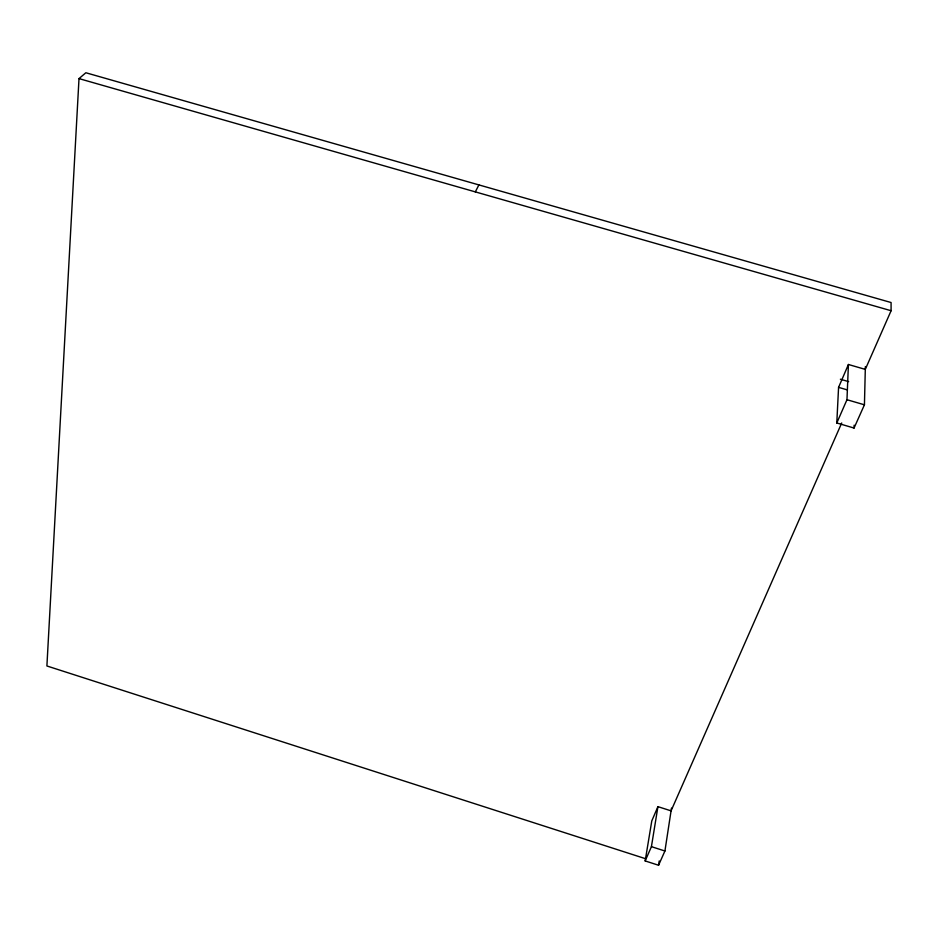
<?xml version="1.0" encoding="UTF-8"?>
<svg xmlns="http://www.w3.org/2000/svg" width="938" height="938" viewBox="0 0 938 938"><rect width="100%" height="100%" fill="white"/><g stroke="black" fill="none" stroke-linecap="round" stroke-linejoin="round"><path stroke-width="1.41" d="M645.274 858.622L46.9 665.968L79.003 78.604L85.85 72.754L891.077 302.528L891.1 310.724L865.293 369.384L848.421 364.495L838.572 387.359L836.79 422.979L854.049 428.045L864.437 404.806L865.364 366.559M854.049 428.045L854.143 425.184M836.79 422.979L846.967 399.717L848.421 364.495M841.714 422.968L671.069 810.854L657.925 806.657L651.793 820.891L645.168 860.932L658.558 865.246L664.925 851L671.491 808.075M658.558 865.246L659.226 860.932M645.168 860.932L651.418 846.662L657.925 806.657M475.32 191.88L478.896 184.915M79.003 78.604L891.1 310.724M840.378 379.222L848.644 381.625M838.572 387.359L846.908 389.786M846.967 399.717L864.437 404.806M651.418 846.662L664.925 851"/></g></svg>
